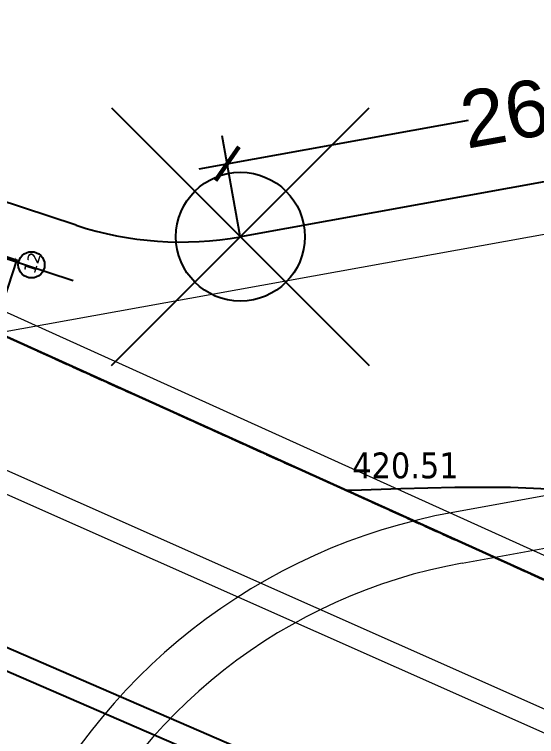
# Model space of a CAD drawing. Header units: metres. Extents: x 2 to 659295185, y -28 to 1124222152.
# Drawn here: x 654550.93 to 654571.18, y 1123428.49 to 1123456.52 of the extents above; entities that cross this region are included whole.
import ezdxf

# ---------------------------------------------------------------- set-up
doc = ezdxf.new("R2010")
doc.units = ezdxf.units.M
doc.header["$MEASUREMENT"] = 0
doc.header["$PDMODE"] = 35
doc.header["$PDSIZE"] = 5
doc.linetypes.add('HIDDEN', pattern=[0.375, 0.25, -0.125])
doc.layers.get('0').update_dxf_attribs({"linetype": 'CONTINUOUS'})
doc.layers.add('acera', color=32, linetype='CONTINUOUS', lineweight=20)
for name, color, linetype in [('Acotado', 7, 'CONTINUOUS'), ('Cota', 3, 'CONTINUOUS'), ('CURVAS', 2, 'CONTINUOUS'), ('CVL_CURV_G', 42, 'CONTINUOUS'), ('Estructura', 1, 'CONTINUOUS'), ('MANZANA', 30, 'CONTINUOUS'), ('PARCELA SL', 1, 'CONTINUOUS'), ('PARED', 7, 'CONTINUOUS'), ('Vista 1', 4, 'CONTINUOUS')]:
    doc.layers.add(name, color=color, linetype=linetype)
doc.styles.add('FORMAT', font='swissl.ttf')
doc.styles.get("Standard").update_dxf_attribs({"font": 'tahoma.ttf'})
doc.dimstyles.new('1-100', dxfattribs={"dimtxt": 0.22, "dimasz": 0.13, "dimexe": 0.02, "dimexo": 0.02, "dimgap": 0.022, "dimtad": 0, "dimzin": 1, "dimdsep": 46, "dimtxsty": 'FORMAT', "dimblk": 'ARCHTICK', "dimcen": 0.02, "dimdle": 0.02, "dimazin": 0, "dimtfac": 1, "dimtofl": 0, "dimtmove": 2, "dimatfit": 3, "dimldrblk": 'ARCHTICK', "dimfxl": 1, "dimtolj": 1, "dimtzin": 1, "dimarcsym": 0})
doc.dimstyles.new('1-1000', dxfattribs={"dimtxt": 2.2, "dimasz": 1.13, "dimexe": 1.1, "dimexo": 0.02, "dimgap": 0.022, "dimtad": 0, "dimzin": 1, "dimdsep": 46, "dimtxsty": 'FORMAT', "dimblk": 'ARCHTICK', "dimcen": 0.02, "dimdle": 1.1, "dimazin": 1, "dimtfac": 1, "dimtofl": 0, "dimtmove": 2, "dimatfit": 3, "dimldrblk": 'ARCHTICK', "dimfxl": 1, "dimtolj": 1, "dimtzin": 1, "dimarcsym": 1})

# ---------------------------------------------------------------- blocks, each defined once
blk = doc.blocks.new('_ArchTick')
at = {"color": 0, "linetype": 'ByBlock', "const_width": 0.15}
blk.add_lwpolyline([(-0.5, -0.5), (0.5, 0.5)], dxfattribs=at)
blk = doc.blocks.new('*D2441')
at = {"layer": 'Acotado', "color": 0, "lineweight": -2, "transparency": 16777216}
for p, q in [((654450.891, 1123511.94), (654448.667, 1123505.18)), ((654447.966, 1123506.569), (654550.058, 1123472.978)), ((654660.495, 1123436.642), (654558.403, 1123470.232)), ((654661.331, 1123442.701), (654659.106, 1123435.94))]:
    blk.add_line(p, q, dxfattribs=at)
at = {"layer": 'Acotado', "color": 0, "lineweight": -2, "transparency": 16777216, "xscale": 1.13, "yscale": 1.13, "zscale": 1.13}
for p, rotation in [((654449.011, 1123506.225), 161.7875527894801), ((654659.45, 1123436.985), 341.7875527894802)]:
    blk.add_blockref('_ArchTick', p, dxfattribs=dict(at, rotation=rotation))
at = {"layer": 'Acotado', "color": 0, "transparency": 16777216, "insert": (654554.23, 1123471.605), "char_height": 2.2, "attachment_point": 5, "rotation": 341.7876, "style": 'FORMAT'}
blk.add_mtext('\\A1;221.54', dxfattribs=at)
blk = doc.blocks.new('*D2446')
at = {"layer": 'Acotado', "color": 0, "lineweight": -2, "transparency": 16777216}
for p, q in [((654585.455, 1123452.572), (654584.751, 1123456.467)), ((654586.029, 1123455.58), (654575.581, 1123453.692)), ((654558.1, 1123450.533), (654568.549, 1123452.421)), ((654559.691, 1123447.916), (654558.987, 1123451.811))]:
    blk.add_line(p, q, dxfattribs=at)
at = {"layer": 'Acotado', "color": 0, "lineweight": -2, "transparency": 16777216, "xscale": 1.13, "yscale": 1.13, "zscale": 1.13}
for p, rotation in [((654584.947, 1123455.384), 10.24338731831081), ((654559.183, 1123450.729), 190.2433873183108)]:
    blk.add_blockref('_ArchTick', p, dxfattribs=dict(at, rotation=rotation))
at = {"layer": 'Acotado', "color": 0, "transparency": 16777216, "insert": (654572.065, 1123453.057), "char_height": 2.2, "attachment_point": 5, "rotation": 10.2434, "style": 'FORMAT'}
blk.add_mtext('\\A1;26.18', dxfattribs=at)
blk = doc.blocks.new('*D2278')
at = {"layer": 'Acotado', "color": 0, "lineweight": -2, "transparency": 16777216}
for p, q in [((667602.363, 1123478.25), (667602.363, 1123477.435)), ((667607.363, 1123478.25), (667607.363, 1123477.435)), ((667602.343, 1123477.455), (667604.567, 1123477.455)), ((667607.383, 1123477.455), (667605.158, 1123477.455))]:
    blk.add_line(p, q, dxfattribs=at)
at = {"layer": 'Acotado', "color": 0, "lineweight": -2, "transparency": 16777216, "xscale": 0.13, "yscale": 0.13, "zscale": 0.13, "rotation": 180}
blk.add_blockref('_ArchTick', (667602.363, 1123477.455), dxfattribs=at)
at = {"layer": 'Acotado', "color": 0, "lineweight": -2, "transparency": 16777216, "xscale": 0.13, "yscale": 0.13, "zscale": 0.13}
blk.add_blockref('_ArchTick', (667607.363, 1123477.455), dxfattribs=at)
at = {"layer": 'Acotado', "color": 0, "transparency": 16777216, "insert": (667604.863, 1123477.455), "char_height": 0.22, "attachment_point": 5, "style": 'FORMAT'}
blk.add_mtext('\\A1;5.00', dxfattribs=at)
blk = doc.blocks.new('A$C562C02F1')
at = {"layer": 'Acotado', "color": 1}
blk.add_circle((40, -26.207), 0.51, dxfattribs=at)
at = {"layer": 'Acotado', "insert": (39.673, -25.974), "char_height": 0.46828, "width": 1.67642, "attachment_point": 1}
blk.add_mtext('{\\fVerdana|b0|i0|c0|p34;12}', dxfattribs=at)
at = {"layer": 'Acotado'}
dim = blk.add_linear_dim(base=(40, -25.597), p1=(35, -24.782), p2=(40, -24.782), dimstyle='1-100', dxfattribs=at)
dim.commit()
dim.dimension.update_dxf_attribs({"geometry": '*D2278', "text_midpoint": (37.5, -25.597), "insert": (-667567.363, -1123503.052)})

msp = doc.modelspace()

# ---------------------------------------------------------------- linework, layer by layer
at = {"lineweight": 30}
msp.add_lwpolyline([(654948.3512, 1123120.8818), (654737.653, 1123175.6708), (654613.3796, 1123207.9862), (654535.2993, 1123231.8219), (654565.2977, 1123318.8224), (654606.2977, 1123418.8224), (654522.2977, 1123456.8224), (654623.2977, 1123646.8224), (654713.6038, 1123837.3245)], dxfattribs=at)
msp.add_lwpolyline([(654948.3512, 1123120.8818), (654737.653, 1123175.6708), (654613.3796, 1123207.9862), (654535.2993, 1123231.8219), (654565.2977, 1123318.8224), (654606.2977, 1123418.8224), (654522.2977, 1123456.8224), (654623.2977, 1123646.8224), (654713.6038, 1123837.3245)], dxfattribs=at)
msp.add_lwpolyline([(654948.3512, 1123120.8818), (654737.653, 1123175.6708), (654613.3796, 1123207.9862), (654535.2993, 1123231.8219), (654565.2977, 1123318.8224), (654606.2977, 1123418.8224), (654522.2977, 1123456.8224), (654623.2977, 1123646.8224), (654713.6038, 1123837.3245)], dxfattribs=at)
at = {"layer": 'acera'}
for p, q in [((654547.3004, 1123443.6241), (654585.8142, 1123450.584)), ((654582.8121, 1123439.8795), (654567.9406, 1123437.192)), ((654568.2962, 1123435.2239), (654583.1678, 1123437.9114))]:
    msp.add_line(p, q, dxfattribs=at)
for radius in [23, 21]:
    msp.add_arc((654572.0306, 1123414.5586), radius, 100.24339, 156.07696, dxfattribs=at)
at = {"layer": 'Acotado'}
msp.add_line((654484.6192, 1123468.7656), (654553.2099, 1123446.1976), dxfattribs=at)
at = {"layer": 'CURVAS', "lineweight": 0}
msp.add_lwpolyline([(654950, 1123121), (654739, 1123175), (654615, 1123208), (654537, 1123232), (654567, 1123319), (654608, 1123419), (654524, 1123457), (654625, 1123647), (654715, 1123837)], dxfattribs=at)
msp.add_lwpolyline([(654950, 1123121), (654739, 1123175), (654615, 1123208), (654537, 1123232), (654567, 1123319), (654608, 1123419), (654524, 1123457), (654625, 1123647), (654715, 1123837)], dxfattribs=at)
at = {"layer": 'CVL_CURV_G', "color": 42, "linetype": 'Continuous', "elevation": 420.5}
msp.add_lwpolyline([(654591.5402, 1123425.4984), (654589.9012, 1123427.1055), (654588.2439, 1123428.7217), (654586.6609, 1123430.2568), (654585.1811, 1123431.6831), (654583.8333, 1123432.9726), (654582.6467, 1123434.0976), (654581.65, 1123435.0304), (654580.8722, 1123435.7432), (654580.0546, 1123436.3078), (654578.9422, 1123436.8105), (654577.5698, 1123437.2446), (654575.9718, 1123437.6037), (654574.1831, 1123437.8813), (654572.2381, 1123438.0708), (654570.1717, 1123438.1658), (654568.0183, 1123438.1596), (654565.9185, 1123438.1018), (654564.0077, 1123438.0467), (654563.8148, 1123438.0408)], dxfattribs=at)
at = {"layer": 'Estructura', "linetype": 'HIDDEN', "ltscale": 2, "flags": 128}
msp.add_lwpolyline([(654572.5224, 1123551.4025), (654522.2977, 1123456.8224), (654606.2977, 1123418.8224)], dxfattribs=at)
at = {"layer": 'MANZANA', "lineweight": -3}
for points in [[(654687, 1123826), (654756, 1123792), (654676, 1123594), (654880, 1123383), (654761, 1123164), (654523, 1123230), (654592, 1123414), (654509, 1123450), (654687, 1123826)], [(654685.2977, 1123825.8224), (654754.2977, 1123791.8224), (654674.2977, 1123593.8224), (654878.2977, 1123382.8224), (654759.2977, 1123163.8224), (654521.2977, 1123229.8224), (654590.2977, 1123413.8224), (654507.2977, 1123449.8224), (654685.2977, 1123825.8224)]]:
    msp.add_lwpolyline(points, dxfattribs=at)
at = {"layer": 'PARCELA SL', "lineweight": 0}
for points in [[(654553.2977, 1123914.8224), (654590.2977, 1123893.8224), (654650.2977, 1123875.8224), (654699.2977, 1123833.8224), (654519.2977, 1123451.8224), (654600.2977, 1123415.8224), (654524.2977, 1123233.8224), (654349.2977, 1123277.8224), (654553.2977, 1123914.8224)], [(654555, 1123915), (654592, 1123894), (654652, 1123876), (654701, 1123834), (654521, 1123452), (654602, 1123416), (654526, 1123234), (654351, 1123278), (654555, 1123915)]]:
    msp.add_lwpolyline(points, dxfattribs=at)
at = {"layer": 'PARED'}
msp.add_point((654559.6946, 1123447.8963), dxfattribs=at)
at = {"layer": 'Vista 1'}
for p, q in [((654553.3198, 1123448.3403), (654522.876, 1123458.357)), ((654585.4586, 1123452.5521), (654559.6946, 1123447.8963))]:
    msp.add_line(p, q, dxfattribs=at)
msp.add_arc((654557.3828, 1123460.6891), 13, 251.78755, 280.24339, dxfattribs=at)

# ---------------------------------------------------------------- block references
at = {"color": 5, "extrusion": (0, 0, -1), "xscale": -1, "rotation": 288.2124472151277}
msp.add_blockref('A$C562C02F1', (-654514.1933, 1123416.9989), dxfattribs=at)

# ---------------------------------------------------------------- texts
at = {"layer": 'Cota'}
msp.add_text('420.51', height=1, dxfattribs=at).set_placement((654564.0314, 1123438.5183))

# ---------------------------------------------------------------- dimensions: what is measured, and where the dimension line sits
at = {"layer": 'Acotado'}
dim = msp.add_linear_dim(base=(654449.0105, 1123506.2251), p1=(654661.3368, 1123442.7195), p2=(654450.8972, 1123511.9592), angle=341.78755, dimstyle='1-1000', dxfattribs=at)
dim.commit()
dim.dimension.update_dxf_attribs({"geometry": '*D2441', "text_midpoint": (654554.2303, 1123471.6052)})
dim = msp.add_aligned_dim(p1=(654559.6946, 1123447.8963), p2=(654585.4586, 1123452.5521), distance=2.8782, dimstyle='1-1000', dxfattribs=at)
dim.commit()
dim.dimension.update_dxf_attribs({"geometry": '*D2446', "text_midpoint": (654572.0647, 1123453.0566)})

doc.saveas('drawing.dxf')
